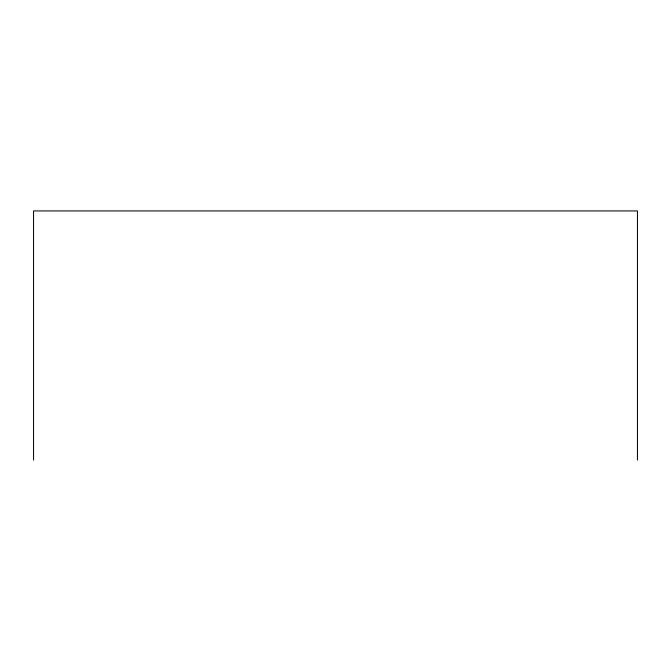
<?xml version="1.0" encoding="UTF-8"?>
<svg xmlns="http://www.w3.org/2000/svg" width="671" height="671" viewBox="0 0 671 671"><rect width="100%" height="100%" fill="white"/><g stroke="black" fill="none" stroke-linecap="round" stroke-linejoin="round"><path stroke-width="1.01" d="M637.45 460.063L637.45 210.937L33.55 210.937L33.55 460.063"/></g></svg>
